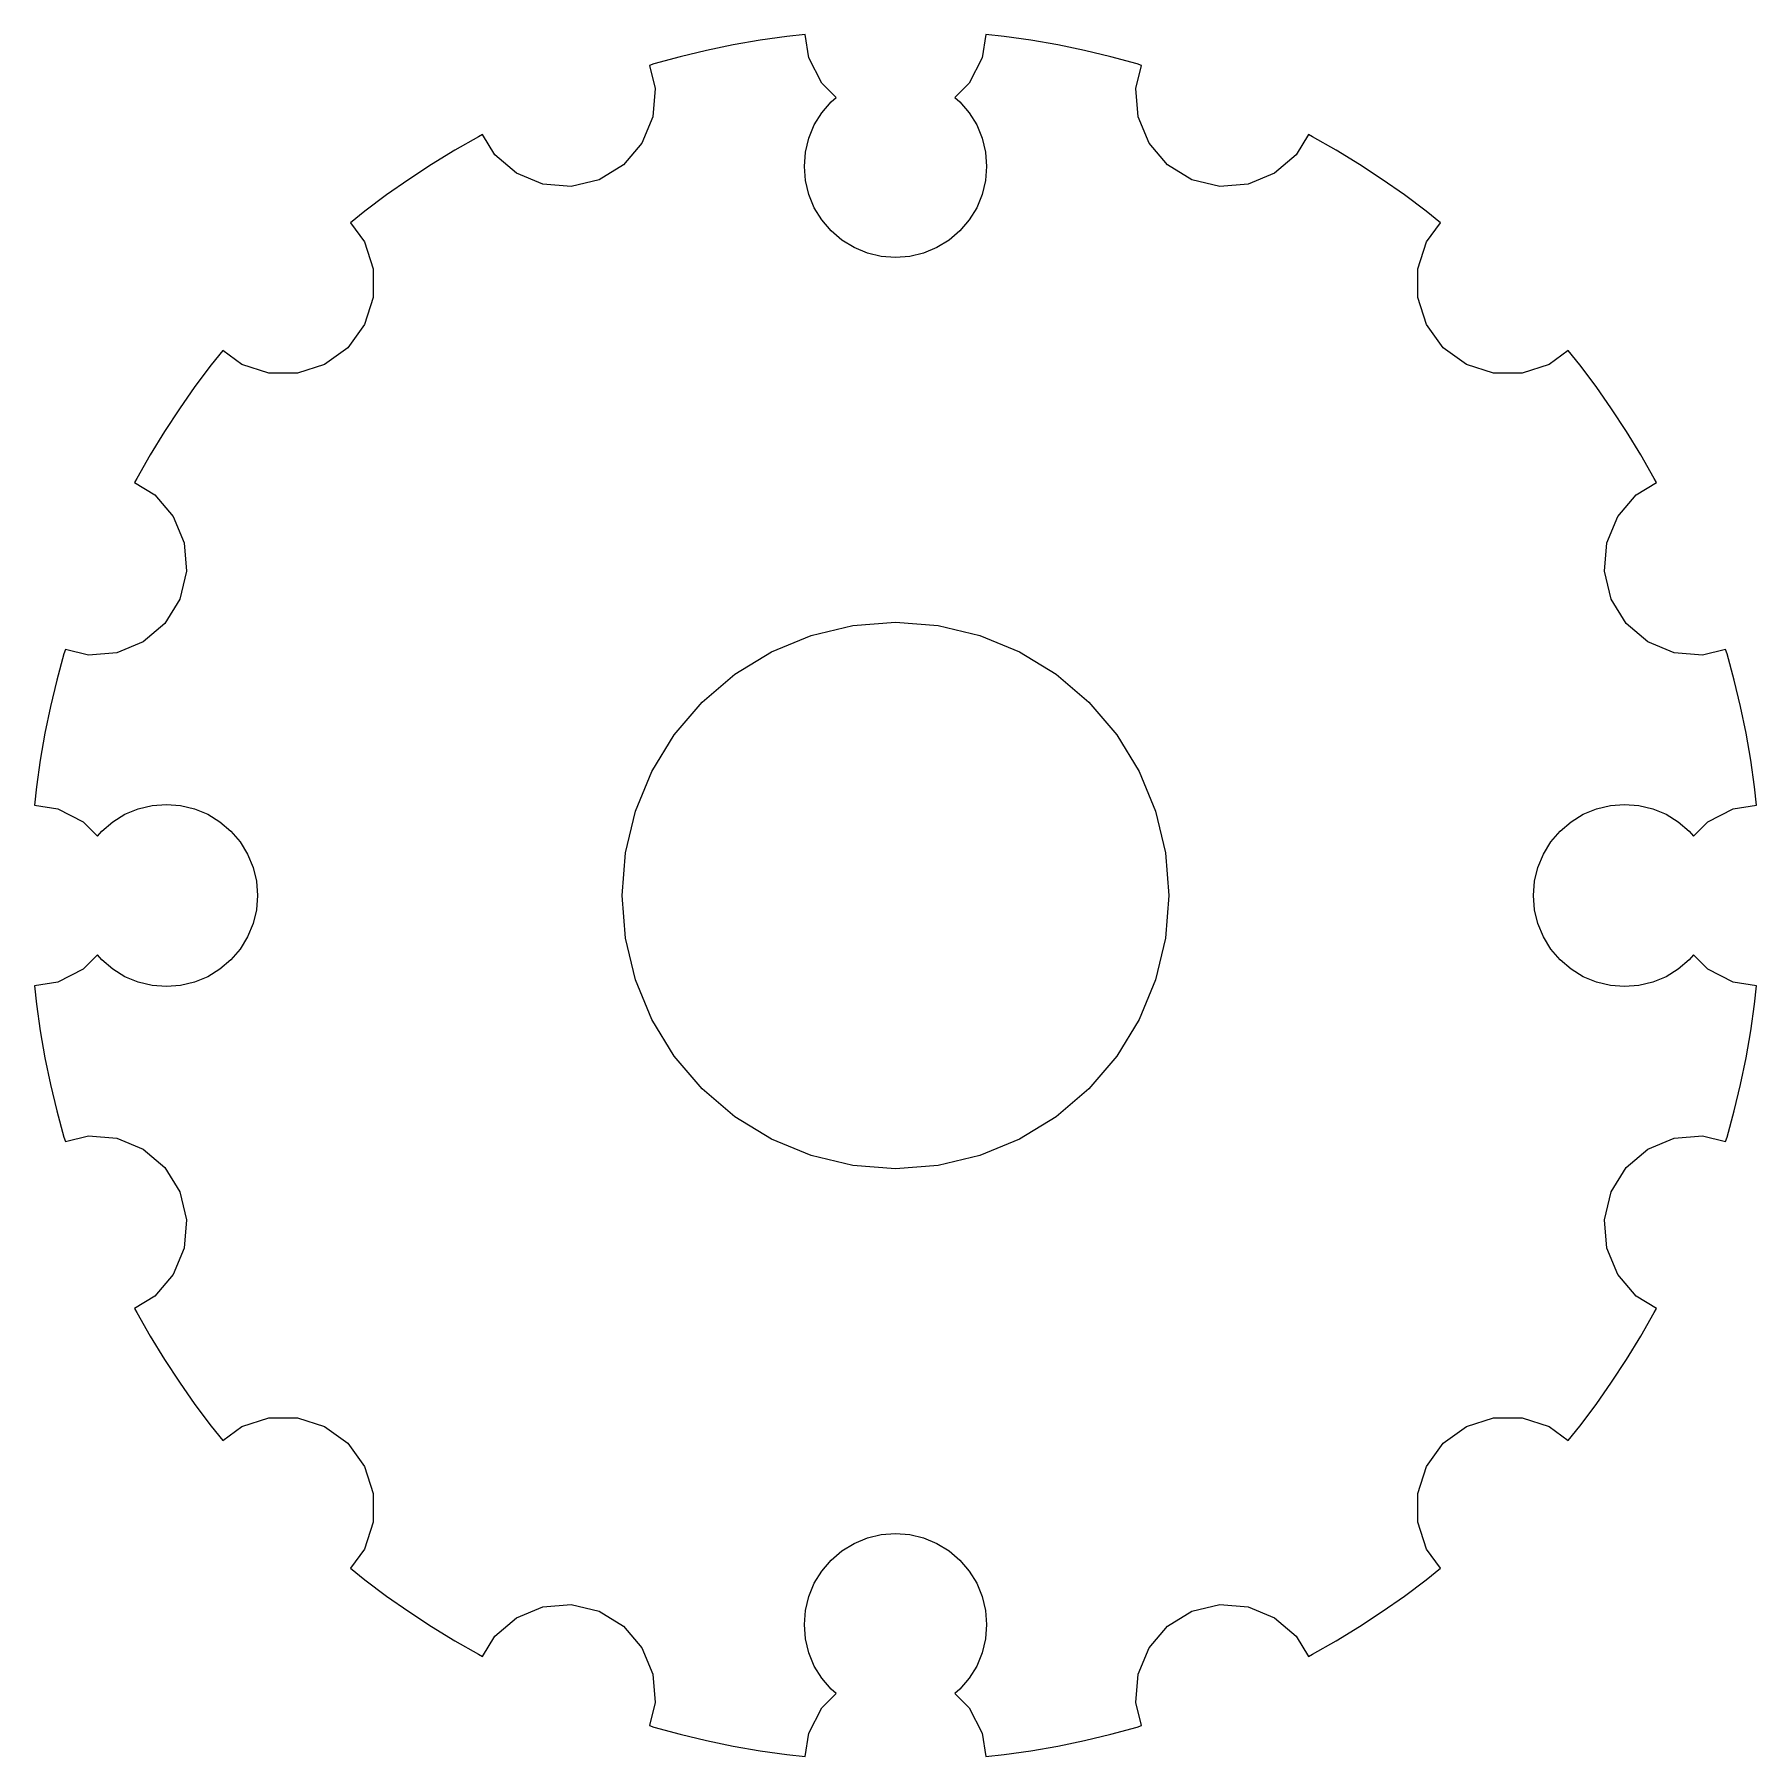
# Model space of a CAD drawing. Header units: metres. Extents: x -9.4 to 9.4, y -9.4 to 9.4.
import ezdxf

# ---------------------------------------------------------------- set-up
doc = ezdxf.new("R2010")
doc.units = ezdxf.units.M

msp = doc.modelspace()

# ---------------------------------------------------------------- linework, layer by layer
for p, q in [((-0.991608, 9.44705), (-1.19066, 9.42508)), ((-0.95105, 9.19098), (-0.991608, 9.44705)), ((0.991608, 9.44705), (0.95105, 9.19098)), ((1.19066, 9.42508), (0.991608, 9.44705)), ((-2.07236, 9.27119), (-2.36255, 9.20154)), ((-1.78012, 9.33173), (-2.07236, 9.27119)), ((-1.48611, 9.38303), (-1.78012, 9.33173)), ((-1.19066, 9.42508), (-1.48611, 9.38303)), ((1.48611, 9.38303), (1.19066, 9.42508)), ((1.78012, 9.33173), (1.48611, 9.38303)), ((2.07236, 9.27119), (1.78012, 9.33173)), ((2.36255, 9.20154), (2.07236, 9.27119)), ((-2.65041, 9.12279), (-2.69919, 9.10779)), ((-2.69919, 9.10779), (-2.63857, 8.8553)), ((-2.36255, 9.20154), (-2.65041, 9.12279)), ((-0.809006, 8.9122), (-0.95105, 9.19098)), ((0.95105, 9.19098), (0.809006, 8.9122)), ((2.65041, 9.12279), (2.36255, 9.20154)), ((2.63857, 8.8553), (2.69919, 9.10779)), ((2.69919, 9.10779), (2.65041, 9.12279)), ((-0.651443, 8.75464), (-0.809006, 8.9122)), ((0.809006, 8.9122), (0.651443, 8.75464)), ((-2.63857, 8.8553), (-2.66312, 8.5434)), ((-0.809006, 8.58778), (-0.707092, 8.70709)), ((-0.707092, 8.70709), (-0.651443, 8.75464)), ((0.651443, 8.75464), (0.707092, 8.70709)), ((0.707092, 8.70709), (0.809006, 8.58778)), ((2.66312, 8.5434), (2.63857, 8.8553)), ((-2.66312, 8.5434), (-2.78285, 8.25435)), ((-0.891006, 8.45398), (-0.809006, 8.58778)), ((0.809006, 8.58778), (0.891006, 8.45398)), ((2.78285, 8.25435), (2.66312, 8.5434)), ((-4.57664, 8.32491), (-4.83589, 8.17705)), ((-4.53156, 8.34879), (-4.57664, 8.32491)), ((-4.39589, 8.1274), (-4.53156, 8.34879)), ((-0.95105, 8.30901), (-0.891006, 8.45398)), ((0.891006, 8.45398), (0.95105, 8.30901)), ((4.53156, 8.34879), (4.39589, 8.1274)), ((4.57664, 8.32491), (4.53156, 8.34879)), ((4.83589, 8.17705), (4.57664, 8.32491)), ((-4.83589, 8.17705), (-5.09035, 8.0211)), ((-4.15799, 7.92421), (-4.39589, 8.1274)), ((-2.78285, 8.25435), (-2.98604, 8.01645)), ((-0.999985, 8), (-0.987686, 8.15643)), ((-0.987686, 8.15643), (-0.95105, 8.30901)), ((0.95105, 8.30901), (0.987686, 8.15643)), ((0.987686, 8.15643), (1, 8)), ((2.98604, 8.01645), (2.78285, 8.25435)), ((4.39589, 8.1274), (4.15799, 7.92421)), ((5.09035, 8.0211), (4.83589, 8.17705)), ((-5.09035, 8.0211), (-5.33978, 7.85725)), ((-2.98604, 8.01645), (-3.25281, 7.85297)), ((-0.987686, 7.84355), (-0.999985, 8)), ((1, 8), (0.987686, 7.84355)), ((3.25281, 7.85297), (2.98604, 8.01645)), ((5.33978, 7.85725), (5.09035, 8.0211)), ((-5.33978, 7.85725), (-5.58395, 7.68565)), ((-3.86893, 7.80447), (-4.15799, 7.92421)), ((-3.55702, 7.77994), (-3.86893, 7.80447)), ((-3.25281, 7.85297), (-3.55702, 7.77994)), ((-0.95105, 7.69098), (-0.987686, 7.84355)), ((0.987686, 7.84355), (0.95105, 7.69098)), ((3.55702, 7.77994), (3.25281, 7.85297)), ((3.86893, 7.80447), (3.55702, 7.77994)), ((4.15799, 7.92421), (3.86893, 7.80447)), ((5.58395, 7.68565), (5.33978, 7.85725)), ((-5.58395, 7.68565), (-5.82262, 7.50647)), ((-0.891006, 7.54601), (-0.95105, 7.69098)), ((0.95105, 7.69098), (0.891006, 7.54601)), ((5.82262, 7.50647), (5.58395, 7.68565)), ((-5.82262, 7.50647), (-5.97891, 7.38126)), ((-5.97891, 7.38126), (-5.82651, 7.17149)), ((-0.809006, 7.4122), (-0.891006, 7.54601)), ((-0.707092, 7.29289), (-0.809006, 7.4122)), ((0.809006, 7.4122), (0.707092, 7.29289)), ((0.891006, 7.54601), (0.809006, 7.4122)), ((5.97891, 7.38126), (5.82262, 7.50647)), ((5.82651, 7.17149), (5.97891, 7.38126)), ((-0.587784, 7.19098), (-0.707092, 7.29289)), ((-0.453979, 7.10898), (-0.587784, 7.19098)), ((0.587784, 7.19098), (0.453979, 7.10898)), ((0.707092, 7.29289), (0.587784, 7.19098)), ((-5.82651, 7.17149), (-5.72981, 6.87395)), ((-0.309006, 7.04893), (-0.453979, 7.10898)), ((-0.156433, 7.0123), (-0.309006, 7.04893)), ((0, 7), (-0.156433, 7.0123)), ((0.156433, 7.0123), (0, 7)), ((0.309006, 7.04893), (0.156433, 7.0123)), ((0.453979, 7.10898), (0.309006, 7.04893)), ((5.72981, 6.87395), (5.82651, 7.17149)), ((-5.72981, 6.87395), (-5.72981, 6.56107)), ((5.72981, 6.56107), (5.72981, 6.87395)), ((-5.72981, 6.56107), (-5.82651, 6.26352)), ((5.82651, 6.26352), (5.72981, 6.56107)), ((-5.82651, 6.26352), (-6.01041, 6.01041)), ((6.01041, 6.01041), (5.82651, 6.26352)), ((-7.38126, 5.97891), (-7.50647, 5.82262)), ((-7.17149, 5.82651), (-7.38126, 5.97891)), ((-6.01041, 6.01041), (-6.26352, 5.82651)), ((6.26352, 5.82651), (6.01041, 6.01041)), ((7.38126, 5.97891), (7.17149, 5.82651)), ((7.50647, 5.82262), (7.38126, 5.97891)), ((-7.50647, 5.82262), (-7.68565, 5.58395)), ((-6.87395, 5.72981), (-7.17149, 5.82651)), ((-6.56107, 5.72981), (-6.87395, 5.72981)), ((-6.26352, 5.82651), (-6.56107, 5.72981)), ((6.56107, 5.72981), (6.26352, 5.82651)), ((6.87395, 5.72981), (6.56107, 5.72981)), ((7.17149, 5.82651), (6.87395, 5.72981)), ((7.68565, 5.58395), (7.50647, 5.82262)), ((-7.68565, 5.58395), (-7.85725, 5.33978)), ((7.85725, 5.33978), (7.68565, 5.58395)), ((-7.85725, 5.33978), (-8.0211, 5.09035)), ((8.0211, 5.09035), (7.85725, 5.33978)), ((-8.0211, 5.09035), (-8.17705, 4.83589)), ((8.17705, 4.83589), (8.0211, 5.09035)), ((-8.17705, 4.83589), (-8.32491, 4.57664)), ((8.32491, 4.57664), (8.17705, 4.83589)), ((-8.32491, 4.57664), (-8.34879, 4.53156)), ((8.34879, 4.53156), (8.32491, 4.57664)), ((-8.34879, 4.53156), (-8.1274, 4.39589)), ((-8.1274, 4.39589), (-7.92421, 4.15799)), ((7.92421, 4.15799), (8.1274, 4.39589)), ((8.1274, 4.39589), (8.34879, 4.53156)), ((-7.92421, 4.15799), (-7.80447, 3.86893)), ((7.80447, 3.86893), (7.92421, 4.15799)), ((-7.80447, 3.86893), (-7.77994, 3.55702)), ((7.77994, 3.55702), (7.80447, 3.86893)), ((-7.77994, 3.55702), (-7.85297, 3.25281)), ((7.85297, 3.25281), (7.77994, 3.55702)), ((-7.85297, 3.25281), (-8.01645, 2.98604)), ((8.01645, 2.98604), (7.85297, 3.25281)), ((-8.01645, 2.98604), (-8.25435, 2.78285)), ((-1.36197, 2.67302), (-0.927048, 2.85316)), ((-0.927048, 2.85316), (-0.469299, 2.96306)), ((-0.469299, 2.96306), (0, 3)), ((0, 3), (0.469299, 2.96306)), ((0.469299, 2.96306), (0.927048, 2.85316)), ((0.927048, 2.85316), (1.36197, 2.67302)), ((8.25435, 2.78285), (8.01645, 2.98604)), ((-9.12279, 2.65041), (-9.20154, 2.36255)), ((-9.10779, 2.69919), (-9.12279, 2.65041)), ((-8.8553, 2.63857), (-9.10779, 2.69919)), ((-8.5434, 2.66312), (-8.8553, 2.63857)), ((-8.25435, 2.78285), (-8.5434, 2.66312)), ((-1.76335, 2.42705), (-1.36197, 2.67302)), ((1.36197, 2.67302), (1.76335, 2.42705)), ((8.5434, 2.66312), (8.25435, 2.78285)), ((8.8553, 2.63857), (8.5434, 2.66312)), ((9.10779, 2.69919), (8.8553, 2.63857)), ((9.12279, 2.65041), (9.10779, 2.69919)), ((9.20154, 2.36255), (9.12279, 2.65041)), ((-9.20154, 2.36255), (-9.27119, 2.07236)), ((-2.12131, 2.12131), (-1.76335, 2.42705)), ((1.76335, 2.42705), (2.12131, 2.12131)), ((9.27119, 2.07236), (9.20154, 2.36255)), ((-2.42705, 1.76335), (-2.12131, 2.12131)), ((2.12131, 2.12131), (2.42705, 1.76335)), ((-9.27119, 2.07236), (-9.33173, 1.78012)), ((9.33173, 1.78012), (9.27119, 2.07236)), ((-9.33173, 1.78012), (-9.38303, 1.48611)), ((-2.67302, 1.36197), (-2.42705, 1.76335)), ((2.42705, 1.76335), (2.67302, 1.36197)), ((9.38303, 1.48611), (9.33173, 1.78012)), ((-9.38303, 1.48611), (-9.42508, 1.19066)), ((-2.85316, 0.927048), (-2.67302, 1.36197)), ((2.67302, 1.36197), (2.85316, 0.927048)), ((9.42508, 1.19066), (9.38303, 1.48611)), ((-9.42508, 1.19066), (-9.44705, 0.991608)), ((9.44705, 0.991608), (9.42508, 1.19066)), ((-9.44705, 0.991608), (-9.19098, 0.95105)), ((-9.19098, 0.95105), (-8.9122, 0.809006)), ((-8.45398, 0.891006), (-8.30901, 0.95105)), ((-8.30901, 0.95105), (-8.15643, 0.987686)), ((-8.15643, 0.987686), (-8, 1)), ((-8, 1), (-7.84355, 0.987686)), ((-7.84355, 0.987686), (-7.69098, 0.95105)), ((-7.69098, 0.95105), (-7.54601, 0.891006)), ((7.54601, 0.891006), (7.69098, 0.95105)), ((7.69098, 0.95105), (7.84355, 0.987686)), ((7.84355, 0.987686), (8, 1)), ((8, 1), (8.15643, 0.987686)), ((8.15643, 0.987686), (8.30901, 0.95105)), ((8.30901, 0.95105), (8.45398, 0.891006)), ((8.9122, 0.809006), (9.19098, 0.95105)), ((9.19098, 0.95105), (9.44705, 0.991608)), ((-8.9122, 0.809006), (-8.75464, 0.651443)), ((-8.70709, 0.707092), (-8.58778, 0.809006)), ((-8.58778, 0.809006), (-8.45398, 0.891006)), ((-7.54601, 0.891006), (-7.4122, 0.809006)), ((-7.4122, 0.809006), (-7.29289, 0.707092)), ((-2.96306, 0.469299), (-2.85316, 0.927048)), ((2.85316, 0.927048), (2.96306, 0.469299)), ((7.29289, 0.707092), (7.4122, 0.809006)), ((7.4122, 0.809006), (7.54601, 0.891006)), ((8.45398, 0.891006), (8.58778, 0.809006)), ((8.58778, 0.809006), (8.70709, 0.707092)), ((8.75464, 0.651443), (8.9122, 0.809006)), ((-8.75464, 0.651443), (-8.70709, 0.707092)), ((-7.29289, 0.707092), (-7.19098, 0.587784)), ((-7.19098, 0.587784), (-7.10898, 0.453979)), ((7.10898, 0.453979), (7.19098, 0.587784)), ((7.19098, 0.587784), (7.29289, 0.707092)), ((8.70709, 0.707092), (8.75464, 0.651443)), ((-7.10898, 0.453979), (-7.04893, 0.309006)), ((-3, 0), (-2.96306, 0.469299)), ((2.96306, 0.469299), (3, 0)), ((7.04893, 0.309006), (7.10898, 0.453979)), ((-7.04893, 0.309006), (-7.0123, 0.156433)), ((7.0123, 0.156433), (7.04893, 0.309006)), ((-7.0123, 0.156433), (-7, 0)), ((-7, 0), (-7.0123, -0.156433)), ((-2.96306, -0.469299), (-3, 0)), ((3, 0), (2.96306, -0.469299)), ((7, 0), (7.0123, 0.156433)), ((7.0123, -0.156433), (7, 0)), ((-7.0123, -0.156433), (-7.04893, -0.309006)), ((7.04893, -0.309006), (7.0123, -0.156433)), ((-7.04893, -0.309006), (-7.10898, -0.453979)), ((7.10898, -0.453979), (7.04893, -0.309006)), ((-7.10898, -0.453979), (-7.19098, -0.587784)), ((-2.85316, -0.927048), (-2.96306, -0.469299)), ((2.96306, -0.469299), (2.85316, -0.927048)), ((7.19098, -0.587784), (7.10898, -0.453979)), ((-8.75464, -0.651443), (-8.9122, -0.809006)), ((-8.70709, -0.707092), (-8.75464, -0.651443)), ((-8.58778, -0.809006), (-8.70709, -0.707092)), ((-7.29289, -0.707092), (-7.4122, -0.809006)), ((-7.19098, -0.587784), (-7.29289, -0.707092)), ((7.29289, -0.707092), (7.19098, -0.587784)), ((7.4122, -0.809006), (7.29289, -0.707092)), ((8.70709, -0.707092), (8.58778, -0.809006)), ((8.75464, -0.651443), (8.70709, -0.707092)), ((8.9122, -0.809006), (8.75464, -0.651443)), ((-8.9122, -0.809006), (-9.19098, -0.95105)), ((-8.45398, -0.891006), (-8.58778, -0.809006)), ((-8.30901, -0.95105), (-8.45398, -0.891006)), ((-7.54601, -0.891006), (-7.69098, -0.95105)), ((-7.4122, -0.809006), (-7.54601, -0.891006)), ((-2.67302, -1.36197), (-2.85316, -0.927048)), ((2.85316, -0.927048), (2.67302, -1.36197)), ((7.54601, -0.891006), (7.4122, -0.809006)), ((7.69098, -0.95105), (7.54601, -0.891006)), ((8.45398, -0.891006), (8.30901, -0.95105)), ((8.58778, -0.809006), (8.45398, -0.891006)), ((9.19098, -0.95105), (8.9122, -0.809006)), ((-9.19098, -0.95105), (-9.44705, -0.991608)), ((-9.44705, -0.991608), (-9.42508, -1.19066)), ((-8.15643, -0.987686), (-8.30901, -0.95105)), ((-8, -0.999985), (-8.15643, -0.987686)), ((-7.84355, -0.987686), (-8, -0.999985)), ((-7.69098, -0.95105), (-7.84355, -0.987686)), ((7.84355, -0.987686), (7.69098, -0.95105)), ((8, -1), (7.84355, -0.987686)), ((8.15643, -0.987686), (8, -1)), ((8.30901, -0.95105), (8.15643, -0.987686)), ((9.44705, -0.991608), (9.19098, -0.95105)), ((9.42508, -1.19066), (9.44705, -0.991608)), ((-9.42508, -1.19066), (-9.38303, -1.48611)), ((9.38303, -1.48611), (9.42508, -1.19066)), ((-9.38303, -1.48611), (-9.33173, -1.78012)), ((-2.42705, -1.76335), (-2.67302, -1.36197)), ((2.67302, -1.36197), (2.42705, -1.76335)), ((9.33173, -1.78012), (9.38303, -1.48611)), ((-9.33173, -1.78012), (-9.27119, -2.07236)), ((-2.12131, -2.12131), (-2.42705, -1.76335)), ((2.42705, -1.76335), (2.12131, -2.12131)), ((9.27119, -2.07236), (9.33173, -1.78012)), ((-9.27119, -2.07236), (-9.20154, -2.36255)), ((9.20154, -2.36255), (9.27119, -2.07236)), ((-1.76335, -2.42705), (-2.12131, -2.12131)), ((2.12131, -2.12131), (1.76335, -2.42705)), ((-9.20154, -2.36255), (-9.12279, -2.65041)), ((-1.36197, -2.67302), (-1.76335, -2.42705)), ((1.76335, -2.42705), (1.36197, -2.67302)), ((9.12279, -2.65041), (9.20154, -2.36255)), ((-9.10779, -2.69919), (-8.8553, -2.63857)), ((-8.8553, -2.63857), (-8.5434, -2.66312)), ((8.5434, -2.66312), (8.8553, -2.63857)), ((8.8553, -2.63857), (9.10779, -2.69919)), ((-9.12279, -2.65041), (-9.10779, -2.69919)), ((-8.5434, -2.66312), (-8.25435, -2.78285)), ((-8.25435, -2.78285), (-8.01645, -2.98604)), ((-0.927048, -2.85316), (-1.36197, -2.67302)), ((1.36197, -2.67302), (0.927048, -2.85316)), ((8.01645, -2.98604), (8.25435, -2.78285)), ((8.25435, -2.78285), (8.5434, -2.66312)), ((9.10779, -2.69919), (9.12279, -2.65041)), ((-8.01645, -2.98604), (-7.85297, -3.25281)), ((-0.469299, -2.96306), (-0.927048, -2.85316)), ((0, -3), (-0.469299, -2.96306)), ((0.469299, -2.96306), (0, -3)), ((0.927048, -2.85316), (0.469299, -2.96306)), ((7.85297, -3.25281), (8.01645, -2.98604)), ((-7.85297, -3.25281), (-7.77994, -3.55702)), ((7.77994, -3.55702), (7.85297, -3.25281)), ((-7.77994, -3.55702), (-7.80447, -3.86893)), ((7.80447, -3.86893), (7.77994, -3.55702)), ((-7.80447, -3.86893), (-7.92421, -4.15799)), ((7.92421, -4.15799), (7.80447, -3.86893)), ((-7.92421, -4.15799), (-8.1274, -4.39589)), ((8.1274, -4.39589), (7.92421, -4.15799)), ((-8.1274, -4.39589), (-8.34879, -4.53156)), ((-8.34879, -4.53156), (-8.32491, -4.57664)), ((8.34879, -4.53156), (8.1274, -4.39589)), ((8.32491, -4.57664), (8.34879, -4.53156)), ((-8.32491, -4.57664), (-8.17705, -4.83589)), ((8.17705, -4.83589), (8.32491, -4.57664)), ((-8.17705, -4.83589), (-8.0211, -5.09035)), ((8.0211, -5.09035), (8.17705, -4.83589)), ((-8.0211, -5.09035), (-7.85725, -5.33978)), ((7.85725, -5.33978), (8.0211, -5.09035)), ((-7.85725, -5.33978), (-7.68565, -5.58395)), ((7.68565, -5.58395), (7.85725, -5.33978)), ((-7.68565, -5.58395), (-7.50647, -5.82262)), ((7.50647, -5.82262), (7.68565, -5.58395)), ((-7.50647, -5.82262), (-7.38126, -5.97891)), ((-7.38126, -5.97891), (-7.17149, -5.82651)), ((-7.17149, -5.82651), (-6.87395, -5.72981)), ((-6.87395, -5.72981), (-6.56107, -5.72981)), ((-6.56107, -5.72981), (-6.26352, -5.82651)), ((-6.26352, -5.82651), (-6.01041, -6.01041)), ((6.01041, -6.01041), (6.26352, -5.82651)), ((6.26352, -5.82651), (6.56107, -5.72981)), ((6.56107, -5.72981), (6.87395, -5.72981)), ((6.87395, -5.72981), (7.17149, -5.82651)), ((7.17149, -5.82651), (7.38126, -5.97891)), ((7.38126, -5.97891), (7.50647, -5.82262)), ((-6.01041, -6.01041), (-5.82651, -6.26352)), ((5.82651, -6.26352), (6.01041, -6.01041)), ((-5.82651, -6.26352), (-5.72981, -6.56107)), ((5.72981, -6.56107), (5.82651, -6.26352)), ((-5.72981, -6.56107), (-5.72981, -6.87395)), ((5.72981, -6.87395), (5.72981, -6.56107)), ((-5.72981, -6.87395), (-5.82651, -7.17149)), ((5.82651, -7.17149), (5.72981, -6.87395)), ((-5.82651, -7.17149), (-5.97891, -7.38126)), ((-0.587784, -7.19098), (-0.453979, -7.10898)), ((-0.453979, -7.10898), (-0.309006, -7.04893)), ((-0.309006, -7.04893), (-0.156433, -7.0123)), ((-0.156433, -7.0123), (0, -7)), ((0, -7), (0.156433, -7.0123)), ((0.156433, -7.0123), (0.309006, -7.04893)), ((0.309006, -7.04893), (0.453979, -7.10898)), ((0.453979, -7.10898), (0.587784, -7.19098)), ((5.97891, -7.38126), (5.82651, -7.17149)), ((-0.809006, -7.4122), (-0.707092, -7.29289)), ((-0.707092, -7.29289), (-0.587784, -7.19098)), ((0.587784, -7.19098), (0.707092, -7.29289)), ((0.707092, -7.29289), (0.809006, -7.4122)), ((-5.97891, -7.38126), (-5.82262, -7.50647)), ((-5.82262, -7.50647), (-5.58395, -7.68565)), ((-0.95105, -7.69098), (-0.891006, -7.54601)), ((-0.891006, -7.54601), (-0.809006, -7.4122)), ((0.809006, -7.4122), (0.891006, -7.54601)), ((0.891006, -7.54601), (0.95105, -7.69098)), ((5.58395, -7.68565), (5.82262, -7.50647)), ((5.82262, -7.50647), (5.97891, -7.38126)), ((-5.58395, -7.68565), (-5.33978, -7.85725)), ((-0.987686, -7.84355), (-0.95105, -7.69098)), ((0.95105, -7.69098), (0.987686, -7.84355)), ((5.33978, -7.85725), (5.58395, -7.68565)), ((-5.33978, -7.85725), (-5.09035, -8.0211)), ((-4.39589, -8.1274), (-4.15799, -7.92421)), ((-4.15799, -7.92421), (-3.86893, -7.80447)), ((-3.86893, -7.80447), (-3.55702, -7.77994)), ((-3.55702, -7.77994), (-3.25281, -7.85297)), ((-3.25281, -7.85297), (-2.98604, -8.01645)), ((-1, -8), (-0.987686, -7.84355)), ((0.987686, -7.84355), (0.999985, -8)), ((2.98604, -8.01645), (3.25281, -7.85297)), ((3.25281, -7.85297), (3.55702, -7.77994)), ((3.55702, -7.77994), (3.86893, -7.80447)), ((3.86893, -7.80447), (4.15799, -7.92421)), ((4.15799, -7.92421), (4.39589, -8.1274)), ((5.09035, -8.0211), (5.33978, -7.85725)), ((-5.09035, -8.0211), (-4.83589, -8.17705)), ((-2.98604, -8.01645), (-2.78285, -8.25435)), ((-0.987686, -8.15643), (-1, -8)), ((0.999985, -8), (0.987686, -8.15643)), ((2.78285, -8.25435), (2.98604, -8.01645)), ((4.83589, -8.17705), (5.09035, -8.0211)), ((-4.83589, -8.17705), (-4.57664, -8.32491)), ((-4.53156, -8.34879), (-4.39589, -8.1274)), ((-2.78285, -8.25435), (-2.66312, -8.5434)), ((-0.95105, -8.30901), (-0.987686, -8.15643)), ((-0.891006, -8.45398), (-0.95105, -8.30901)), ((0.95105, -8.30901), (0.891006, -8.45398)), ((0.987686, -8.15643), (0.95105, -8.30901)), ((2.66312, -8.5434), (2.78285, -8.25435)), ((4.39589, -8.1274), (4.53156, -8.34879)), ((4.57664, -8.32491), (4.83589, -8.17705)), ((-4.57664, -8.32491), (-4.53156, -8.34879)), ((-0.809006, -8.58778), (-0.891006, -8.45398)), ((0.891006, -8.45398), (0.809006, -8.58778)), ((4.53156, -8.34879), (4.57664, -8.32491)), ((-2.66312, -8.5434), (-2.63857, -8.8553)), ((-0.707092, -8.70709), (-0.809006, -8.58778)), ((0.809006, -8.58778), (0.707092, -8.70709)), ((2.63857, -8.8553), (2.66312, -8.5434)), ((-2.63857, -8.8553), (-2.69919, -9.10779)), ((-0.809006, -8.9122), (-0.651443, -8.75464)), ((-0.651443, -8.75464), (-0.707092, -8.70709)), ((0.707092, -8.70709), (0.651443, -8.75464)), ((0.651443, -8.75464), (0.809006, -8.9122)), ((2.69919, -9.10779), (2.63857, -8.8553)), ((-0.95105, -9.19098), (-0.809006, -8.9122)), ((0.809006, -8.9122), (0.95105, -9.19098)), ((-2.69919, -9.10779), (-2.65041, -9.12279)), ((-2.65041, -9.12279), (-2.36255, -9.20154)), ((-2.36255, -9.20154), (-2.07236, -9.27119)), ((-0.991608, -9.44705), (-0.95105, -9.19098)), ((0.95105, -9.19098), (0.991608, -9.44705)), ((2.07236, -9.27119), (2.36255, -9.20154)), ((2.36255, -9.20154), (2.65041, -9.12279)), ((2.65041, -9.12279), (2.69919, -9.10779)), ((-2.07236, -9.27119), (-1.78012, -9.33173)), ((-1.78012, -9.33173), (-1.48611, -9.38303)), ((-1.48611, -9.38303), (-1.19066, -9.42508)), ((-1.19066, -9.42508), (-0.991608, -9.44705)), ((0.991608, -9.44705), (1.19066, -9.42508)), ((1.19066, -9.42508), (1.48611, -9.38303)), ((1.48611, -9.38303), (1.78012, -9.33173)), ((1.78012, -9.33173), (2.07236, -9.27119))]:
    msp.add_line(p, q)

doc.saveas('drawing.dxf')
